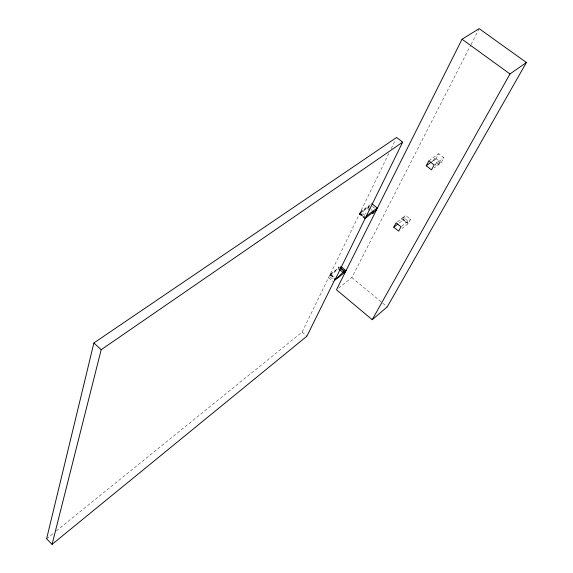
<?xml version="1.0" encoding="UTF-8"?>
<svg xmlns="http://www.w3.org/2000/svg" width="573" height="573" viewBox="0 0 573 573"><rect width="100%" height="100%" fill="white"/><g stroke="black" fill="none" stroke-linecap="round" stroke-linejoin="round"><path stroke-width="0.43" stroke-dasharray="2.87 2.15" d="M388.845 153.449L330.22 274.223L335.391 278.714M364.965 218.578L359.414 214.101L359.686 213.507L365.245 217.984M56.326 530.92L302.114 332.089L330.22 274.223L335.477 278.722M391.173 148.658L395.048 140.664M338.571 288.097L351.872 277.561L470.634 45.353M471.042 44.558L478.77 29.445M397.375 221.858L403.328 217.26L408.227 221.164L407.453 222.603L406.214 222.739L401.301 218.829L402.561 218.7L403.328 217.26L405.62 215.491L410.512 219.38L408.184 223.692L402.074 228.469M434.542 158.707L433.675 160.325L438.925 164.358L439.792 162.746L434.542 158.707L432.192 161.214M399.223 222.976L403.313 219.817L405.62 215.491M431.605 161.844L436.024 158.599L438.639 153.707L443.903 157.74L441.26 162.625L434.184 167.875M359.414 214.101L370.96 205.256M439.792 162.746L436.855 165.891L434.886 164.372M370.308 208.901L368.238 207.24L367.422 208.901L368.826 207.519M46.606 538.785L53.547 533.169M401.644 226.299L410.512 219.38M340.111 267.827L329.231 276.236L333.73 279.996M330.327 274.424L338.185 268.415L338.901 266.954L338.185 268.415L330.22 274.223M434.835 164.444L443.903 157.74M370.366 204.625L360.496 211.838L366.061 216.322M360.095 212.669L369.256 205.972M428.833 160.863L438.639 153.707M436.024 158.599L441.26 162.625M402.561 218.7L407.453 222.603M403.313 219.817L408.184 223.692M372.335 206.359L376.468 209.668M371.003 209.46L372.378 210.563M367.759 208.658L369.821 210.312M361.305 210.162L366.19 214.094M360.195 213.149L364.364 216.508M359.987 213.357L365.538 217.833M359.579 213.851L365.13 218.327M328.522 277.69L333.679 281.959M351.872 277.561L387.233 306.892M330.449 274.367L334.317 277.59M329.941 274.782L334.446 278.542M302.114 332.089L306.892 336.208"/><path stroke-width="0.86" d="M335.377 278.521L306.892 336.208L52.071 544.35L46.606 538.785L93.9 342.941L396.602 137.47L402.669 142.154L335.599 278.664C339.853 276.952 341.816 271.738 345.934 270.614L340.828 266.373M52.071 544.35L101.185 349.709L402.669 142.154M365.245 217.984L364.965 218.578L373.761 211.673L372.937 213.321L371.562 212.218M335.09 279.08L334.374 280.534L345.211 272.06L345.934 270.614M371.777 203.594L377.299 208.006L376.468 209.668L372.937 213.321M462.031 39.208L336.473 289.766L372.228 319.713L387.233 306.892L526.394 62.529L479.178 28.65L462.031 39.208L509.97 73.953L526.394 62.529M393.773 227.195L396.065 222.868L400.993 226.808L398.679 231.127L393.773 227.195L397.863 224.036M426.233 165.776L428.833 160.863L434.141 164.96L431.512 169.859L426.233 165.776L430.932 162.331M372.228 319.713L509.97 73.953M366.061 216.322L377.299 208.006M339.875 267.226L344.366 270.95M340.183 268.014L344.036 271.208M339.467 269.475L343.306 272.662M93.9 342.941L101.185 349.709"/></g></svg>
